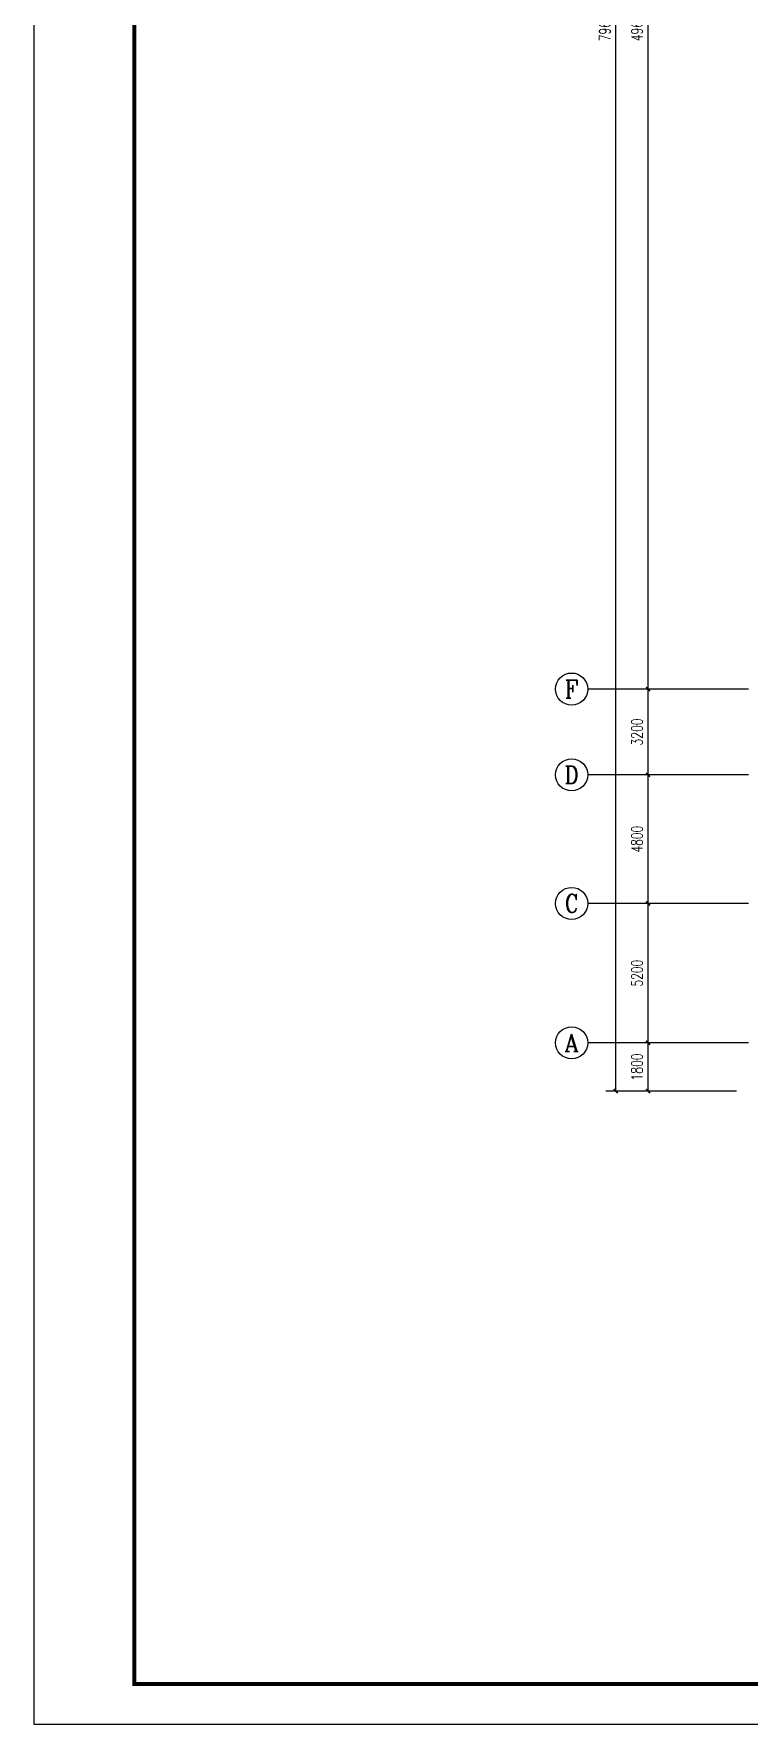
# Model space of a CAD drawing. Extents: x 1725663 to 4653551, y -550461 to 248782.
# Drawn here: x 2031892 to 2058572, y -550461 to -487386 of the extents above; entities that cross this region are included whole.
import ezdxf
from ezdxf.enums import TextEntityAlignment as Align

# ---------------------------------------------------------------- set-up
doc = ezdxf.new("R2010")
doc.units = 0
doc.header["$LTSCALE"] = 1000
for name, color, linetype in [('0-底图', 7, 'Continuous'), ('AXIS', 3, 'Continuous'), ('AXIS_TEXT', 7, 'Continuous'), ('BTTK', 7, 'Continuous'), ('PUB_TITLE', 4, 'Continuous')]:
    doc.layers.add(name, color=color, linetype=linetype)
doc.styles.add('_TCH_AXIS', font='COMPLEX', dxfattribs={"bigfont": 'GBCBIG'})
doc.styles.add('A_DIM_T3', font='SIMPLEX', dxfattribs={"width": 0.7, "bigfont": 'HZ'})
doc.styles.add('COMPLEX', font='COMPLEX')
doc.styles.add('HZ(TK)', font='geniso.shx', dxfattribs={"width": 0.9, "bigfont": 'hztxt.shx'})
doc.dimstyles.new('_TCH_ARCH&&150', dxfattribs={"dimtxt": 420, "dimasz": 150, "dimexe": 375, "dimexo": 450, "dimgap": 202.5, "dimtad": 1, "dimdec": 0, "dimzin": 0, "dimdsep": 46, "dimtxsty": 'A_DIM_T3', "dimblk": 'ARCHTICK', "dimcen": 0.09, "dimclrt": 7, "dimazin": 2, "dimtfac": 1, "dimtdec": 0, "dimtix": 1, "dimtmove": 2, "dimatfit": 3, "dimfxl": 150, "dimtolj": 1, "dimtzin": 0, "dimarcsym": 0})

# ---------------------------------------------------------------- blocks, each defined once
blk = doc.blocks.new('vhtemplate_2020年新竖式图框_A0')
at = {"layer": 'PUB_TITLE', "color": 7}
blk.add_lwpolyline([(0, 0), (1189, 0), (1189, 841), (0, 841)], close=True, dxfattribs=at)
at = {"layer": 'PUB_TITLE', "const_width": 1}
blk.add_lwpolyline([(25, 10), (1179, 10), (1179, 831), (25, 831)], close=True, dxfattribs=at)
at = {"layer": 'BTTK', "color": 4, "style": 'HZ(TK)', "width": 0.9}
for tag, p in [('合作单位', (1144, 743.5)), ('建设单位', (1144, 209.5)), ('工程名称', (1144, 176.5)), ('子项名称', (1154, 160)), ('图纸名称', (1144, 141))]:
    blk.add_attdef(tag, text='', height=3.5, dxfattribs=at).set_placement(p, align=Align.MIDDLE_CENTER)
for tag, p in [('注册证书号', (1156.5, 309.01)), ('注册印章号', (1156.5, 301.01)), ('设计号', (1154, 193)), ('图别', (1137.75, 34)), ('图号', (1170.25, 34)), ('版本号', (1137.75, 26)), ('日期', (1170.25, 26))]:
    blk.add_attdef(tag, text='', height=3.5, dxfattribs=at).set_placement(p, align=Align.MIDDLE)
blk = doc.blocks.new('_ArchTick')
at = {"color": 0, "linetype": 'ByBlock', "const_width": 0.4}
blk.add_lwpolyline([(-0.5, -0.5), (0.5, 0.5)], dxfattribs=at)
blk = doc.blocks.new('*D1248')
at = {"layer": 'AXIS', "color": 0, "lineweight": -2, "transparency": 16777216}
for p, q in [((1494857, -366104), (1489982, -366104)), ((1490357, -445704), (1490357, -366104)), ((1494857, -445704), (1489982, -445704))]:
    blk.add_line(p, q, dxfattribs=at)
at = {"layer": 'Defpoints', "color": 0, "transparency": 16777216}
for p in [(1490357, -366104), (1495307, -366104), (1495307, -445704)]:
    blk.add_point(p, dxfattribs=at)
at = {"layer": 'AXIS', "color": 0, "lineweight": -2, "transparency": 16777216, "xscale": 150, "yscale": 150, "zscale": 150}
for p, rotation in [((1490357, -366104), 90), ((1490357, -445704), 270)]:
    blk.add_blockref('_ArchTick', p, dxfattribs=dict(at, rotation=rotation))
at = {"layer": 'AXIS', "color": 7, "transparency": 16777216, "insert": (1489944, -405904), "char_height": 420, "attachment_point": 5, "rotation": 90, "style": 'A_DIM_T3'}
blk.add_mtext('\\A1;79600', dxfattribs=at)
blk = doc.blocks.new('*D1249')
at = {"layer": 'AXIS', "color": 0, "lineweight": -2, "transparency": 16777216}
for p, q in [((1494857, -443904), (1491182, -443904)), ((1491557, -445704), (1491557, -443904)), ((1494857, -445704), (1491182, -445704))]:
    blk.add_line(p, q, dxfattribs=at)
at = {"layer": 'Defpoints', "color": 0, "transparency": 16777216}
for p in [(1491557, -443904), (1495307, -443904), (1495307, -445704)]:
    blk.add_point(p, dxfattribs=at)
at = {"layer": 'AXIS', "color": 0, "lineweight": -2, "transparency": 16777216, "xscale": 150, "yscale": 150, "zscale": 150}
for p, rotation in [((1491557, -443904), 90), ((1491557, -445704), 270)]:
    blk.add_blockref('_ArchTick', p, dxfattribs=dict(at, rotation=rotation))
at = {"layer": 'AXIS', "color": 7, "transparency": 16777216, "insert": (1491144, -444804), "char_height": 420, "attachment_point": 5, "rotation": 90, "style": 'A_DIM_T3'}
blk.add_mtext('\\A1;1800', dxfattribs=at)
blk = doc.blocks.new('*D1250')
at = {"layer": 'AXIS', "color": 0, "lineweight": -2, "transparency": 16777216}
for p, q in [((1494857, -438704), (1491182, -438704)), ((1491557, -443904), (1491557, -438704)), ((1494857, -443904), (1491182, -443904))]:
    blk.add_line(p, q, dxfattribs=at)
at = {"layer": 'Defpoints', "color": 0, "transparency": 16777216}
for p in [(1491557, -438704), (1495307, -438704), (1495307, -443904)]:
    blk.add_point(p, dxfattribs=at)
at = {"layer": 'AXIS', "color": 0, "lineweight": -2, "transparency": 16777216, "xscale": 150, "yscale": 150, "zscale": 150}
for p, rotation in [((1491557, -438704), 90), ((1491557, -443904), 270)]:
    blk.add_blockref('_ArchTick', p, dxfattribs=dict(at, rotation=rotation))
at = {"layer": 'AXIS', "color": 7, "transparency": 16777216, "insert": (1491144, -441304), "char_height": 420, "attachment_point": 5, "rotation": 90, "style": 'A_DIM_T3'}
blk.add_mtext('\\A1;5200', dxfattribs=at)
blk = doc.blocks.new('*D1251')
at = {"layer": 'AXIS', "color": 0, "lineweight": -2, "transparency": 16777216}
for p, q in [((1494857, -433904), (1491182, -433904)), ((1491557, -438704), (1491557, -433904)), ((1494857, -438704), (1491182, -438704))]:
    blk.add_line(p, q, dxfattribs=at)
at = {"layer": 'Defpoints', "color": 0, "transparency": 16777216}
for p in [(1491557, -433904), (1495307, -433904), (1495307, -438704)]:
    blk.add_point(p, dxfattribs=at)
at = {"layer": 'AXIS', "color": 0, "lineweight": -2, "transparency": 16777216, "xscale": 150, "yscale": 150, "zscale": 150}
for p, rotation in [((1491557, -433904), 90), ((1491557, -438704), 270)]:
    blk.add_blockref('_ArchTick', p, dxfattribs=dict(at, rotation=rotation))
at = {"layer": 'AXIS', "color": 7, "transparency": 16777216, "insert": (1491144, -436304), "char_height": 420, "attachment_point": 5, "rotation": 90, "style": 'A_DIM_T3'}
blk.add_mtext('\\A1;4800', dxfattribs=at)
blk = doc.blocks.new('*D1252')
at = {"layer": 'AXIS', "color": 0, "lineweight": -2, "transparency": 16777216}
for p, q in [((1494857, -430704), (1491182, -430704)), ((1491557, -433904), (1491557, -430704)), ((1494857, -433904), (1491182, -433904))]:
    blk.add_line(p, q, dxfattribs=at)
at = {"layer": 'Defpoints', "color": 0, "transparency": 16777216}
for p in [(1491557, -430704), (1495307, -430704), (1495307, -433904)]:
    blk.add_point(p, dxfattribs=at)
at = {"layer": 'AXIS', "color": 0, "lineweight": -2, "transparency": 16777216, "xscale": 150, "yscale": 150, "zscale": 150}
for p, rotation in [((1491557, -430704), 90), ((1491557, -433904), 270)]:
    blk.add_blockref('_ArchTick', p, dxfattribs=dict(at, rotation=rotation))
at = {"layer": 'AXIS', "color": 7, "transparency": 16777216, "insert": (1491144, -432304), "char_height": 420, "attachment_point": 5, "rotation": 90, "style": 'A_DIM_T3'}
blk.add_mtext('\\A1;3200', dxfattribs=at)
blk = doc.blocks.new('*D1253')
at = {"layer": 'AXIS', "color": 0, "lineweight": -2, "transparency": 16777216}
for p, q in [((1494857, -381104), (1491182, -381104)), ((1491557, -430704), (1491557, -381104)), ((1494857, -430704), (1491182, -430704))]:
    blk.add_line(p, q, dxfattribs=at)
at = {"layer": 'Defpoints', "color": 0, "transparency": 16777216}
for p in [(1491557, -381104), (1495307, -381104), (1495307, -430704)]:
    blk.add_point(p, dxfattribs=at)
at = {"layer": 'AXIS', "color": 0, "lineweight": -2, "transparency": 16777216, "xscale": 150, "yscale": 150, "zscale": 150}
for p, rotation in [((1491557, -381104), 90), ((1491557, -430704), 270)]:
    blk.add_blockref('_ArchTick', p, dxfattribs=dict(at, rotation=rotation))
at = {"layer": 'AXIS', "color": 7, "transparency": 16777216, "insert": (1491144, -405904), "char_height": 420, "attachment_point": 5, "rotation": 90, "style": 'A_DIM_T3'}
blk.add_mtext('\\A1;49600', dxfattribs=at)
blk = doc.blocks.new('*D1120')
at = {"layer": 'AXIS', "color": 0, "lineweight": -2, "transparency": 16777216}
for p, q in [((1494857, -366104), (1489982, -366104)), ((1490357, -445704), (1490357, -366104)), ((1494857, -445704), (1489982, -445704))]:
    blk.add_line(p, q, dxfattribs=at)
at = {"layer": 'Defpoints', "color": 0, "transparency": 16777216}
for p in [(1490357, -366104), (1495307, -366104), (1495307, -445704)]:
    blk.add_point(p, dxfattribs=at)
at = {"layer": 'AXIS', "color": 0, "lineweight": -2, "transparency": 16777216, "xscale": 150, "yscale": 150, "zscale": 150}
for p, rotation in [((1490357, -366104), 90), ((1490357, -445704), 270)]:
    blk.add_blockref('_ArchTick', p, dxfattribs=dict(at, rotation=rotation))
at = {"layer": 'AXIS', "color": 7, "transparency": 16777216, "insert": (1489944, -405904), "char_height": 420, "attachment_point": 5, "rotation": 90, "style": 'A_DIM_T3'}
blk.add_mtext('\\A1;79600', dxfattribs=at)
blk = doc.blocks.new('*D1121')
at = {"layer": 'AXIS', "color": 0, "lineweight": -2, "transparency": 16777216}
for p, q in [((1494857, -443904), (1491182, -443904)), ((1491557, -445704), (1491557, -443904)), ((1494857, -445704), (1491182, -445704))]:
    blk.add_line(p, q, dxfattribs=at)
at = {"layer": 'Defpoints', "color": 0, "transparency": 16777216}
for p in [(1491557, -443904), (1495307, -443904), (1495307, -445704)]:
    blk.add_point(p, dxfattribs=at)
at = {"layer": 'AXIS', "color": 0, "lineweight": -2, "transparency": 16777216, "xscale": 150, "yscale": 150, "zscale": 150}
for p, rotation in [((1491557, -443904), 90), ((1491557, -445704), 270)]:
    blk.add_blockref('_ArchTick', p, dxfattribs=dict(at, rotation=rotation))
at = {"layer": 'AXIS', "color": 7, "transparency": 16777216, "insert": (1491144, -444804), "char_height": 420, "attachment_point": 5, "rotation": 90, "style": 'A_DIM_T3'}
blk.add_mtext('\\A1;1800', dxfattribs=at)
blk = doc.blocks.new('*D1122')
at = {"layer": 'AXIS', "color": 0, "lineweight": -2, "transparency": 16777216}
for p, q in [((1494857, -438704), (1491182, -438704)), ((1491557, -443904), (1491557, -438704)), ((1494857, -443904), (1491182, -443904))]:
    blk.add_line(p, q, dxfattribs=at)
at = {"layer": 'Defpoints', "color": 0, "transparency": 16777216}
for p in [(1491557, -438704), (1495307, -438704), (1495307, -443904)]:
    blk.add_point(p, dxfattribs=at)
at = {"layer": 'AXIS', "color": 0, "lineweight": -2, "transparency": 16777216, "xscale": 150, "yscale": 150, "zscale": 150}
for p, rotation in [((1491557, -438704), 90), ((1491557, -443904), 270)]:
    blk.add_blockref('_ArchTick', p, dxfattribs=dict(at, rotation=rotation))
at = {"layer": 'AXIS', "color": 7, "transparency": 16777216, "insert": (1491144, -441304), "char_height": 420, "attachment_point": 5, "rotation": 90, "style": 'A_DIM_T3'}
blk.add_mtext('\\A1;5200', dxfattribs=at)
blk = doc.blocks.new('*D1123')
at = {"layer": 'AXIS', "color": 0, "lineweight": -2, "transparency": 16777216}
for p, q in [((1494857, -433904), (1491182, -433904)), ((1491557, -438704), (1491557, -433904)), ((1494857, -438704), (1491182, -438704))]:
    blk.add_line(p, q, dxfattribs=at)
at = {"layer": 'Defpoints', "color": 0, "transparency": 16777216}
for p in [(1491557, -433904), (1495307, -433904), (1495307, -438704)]:
    blk.add_point(p, dxfattribs=at)
at = {"layer": 'AXIS', "color": 0, "lineweight": -2, "transparency": 16777216, "xscale": 150, "yscale": 150, "zscale": 150}
for p, rotation in [((1491557, -433904), 90), ((1491557, -438704), 270)]:
    blk.add_blockref('_ArchTick', p, dxfattribs=dict(at, rotation=rotation))
at = {"layer": 'AXIS', "color": 7, "transparency": 16777216, "insert": (1491144, -436304), "char_height": 420, "attachment_point": 5, "rotation": 90, "style": 'A_DIM_T3'}
blk.add_mtext('\\A1;4800', dxfattribs=at)
blk = doc.blocks.new('*D1124')
at = {"layer": 'AXIS', "color": 0, "lineweight": -2, "transparency": 16777216}
for p, q in [((1494857, -430704), (1491182, -430704)), ((1491557, -433904), (1491557, -430704)), ((1494857, -433904), (1491182, -433904))]:
    blk.add_line(p, q, dxfattribs=at)
at = {"layer": 'Defpoints', "color": 0, "transparency": 16777216}
for p in [(1491557, -430704), (1495307, -430704), (1495307, -433904)]:
    blk.add_point(p, dxfattribs=at)
at = {"layer": 'AXIS', "color": 0, "lineweight": -2, "transparency": 16777216, "xscale": 150, "yscale": 150, "zscale": 150}
for p, rotation in [((1491557, -430704), 90), ((1491557, -433904), 270)]:
    blk.add_blockref('_ArchTick', p, dxfattribs=dict(at, rotation=rotation))
at = {"layer": 'AXIS', "color": 7, "transparency": 16777216, "insert": (1491144, -432304), "char_height": 420, "attachment_point": 5, "rotation": 90, "style": 'A_DIM_T3'}
blk.add_mtext('\\A1;3200', dxfattribs=at)
blk = doc.blocks.new('*D1125')
at = {"layer": 'AXIS', "color": 0, "lineweight": -2, "transparency": 16777216}
for p, q in [((1494857, -381104), (1491182, -381104)), ((1491557, -430704), (1491557, -381104)), ((1494857, -430704), (1491182, -430704))]:
    blk.add_line(p, q, dxfattribs=at)
at = {"layer": 'Defpoints', "color": 0, "transparency": 16777216}
for p in [(1491557, -381104), (1495307, -381104), (1495307, -430704)]:
    blk.add_point(p, dxfattribs=at)
at = {"layer": 'AXIS', "color": 0, "lineweight": -2, "transparency": 16777216, "xscale": 150, "yscale": 150, "zscale": 150}
for p, rotation in [((1491557, -381104), 90), ((1491557, -430704), 270)]:
    blk.add_blockref('_ArchTick', p, dxfattribs=dict(at, rotation=rotation))
at = {"layer": 'AXIS', "color": 7, "transparency": 16777216, "insert": (1491144, -405904), "char_height": 420, "attachment_point": 5, "rotation": 90, "style": 'A_DIM_T3'}
blk.add_mtext('\\A1;49600', dxfattribs=at)
blk = doc.blocks.new('_AXISO')
blk.add_circle((0, 0), 0.5)
at = {"layer": 'AXIS_TEXT', "style": 'COMPLEX', "width": 1.041667}
blk.add_attdef('A', text='', height=0.56, dxfattribs=at).set_placement((-0.25, -0.28), (0.25, -0.28), align=Align.FIT)
blk = doc.blocks.new('*D1184')
at = {"layer": 'AXIS', "color": 0, "lineweight": -2, "transparency": 16777216}
for p, q in [((1494857, -366104), (1489982, -366104)), ((1490357, -445704), (1490357, -366104)), ((1494857, -445704), (1489982, -445704))]:
    blk.add_line(p, q, dxfattribs=at)
at = {"layer": 'Defpoints', "color": 0, "transparency": 16777216}
for p in [(1490357, -366104), (1495307, -366104), (1495307, -445704)]:
    blk.add_point(p, dxfattribs=at)
at = {"layer": 'AXIS', "color": 0, "lineweight": -2, "transparency": 16777216, "xscale": 150, "yscale": 150, "zscale": 150}
for p, rotation in [((1490357, -366104), 90), ((1490357, -445704), 270)]:
    blk.add_blockref('_ArchTick', p, dxfattribs=dict(at, rotation=rotation))
at = {"layer": 'AXIS', "color": 7, "transparency": 16777216, "insert": (1489944, -405904), "char_height": 420, "attachment_point": 5, "rotation": 90, "style": 'A_DIM_T3'}
blk.add_mtext('\\A1;79600', dxfattribs=at)
blk = doc.blocks.new('*D1185')
at = {"layer": 'AXIS', "color": 0, "lineweight": -2, "transparency": 16777216}
for p, q in [((1494857, -443904), (1491182, -443904)), ((1491557, -445704), (1491557, -443904)), ((1494857, -445704), (1491182, -445704))]:
    blk.add_line(p, q, dxfattribs=at)
at = {"layer": 'Defpoints', "color": 0, "transparency": 16777216}
for p in [(1491557, -443904), (1495307, -443904), (1495307, -445704)]:
    blk.add_point(p, dxfattribs=at)
at = {"layer": 'AXIS', "color": 0, "lineweight": -2, "transparency": 16777216, "xscale": 150, "yscale": 150, "zscale": 150}
for p, rotation in [((1491557, -443904), 90), ((1491557, -445704), 270)]:
    blk.add_blockref('_ArchTick', p, dxfattribs=dict(at, rotation=rotation))
at = {"layer": 'AXIS', "color": 7, "transparency": 16777216, "insert": (1491144, -444804), "char_height": 420, "attachment_point": 5, "rotation": 90, "style": 'A_DIM_T3'}
blk.add_mtext('\\A1;1800', dxfattribs=at)
blk = doc.blocks.new('*D1186')
at = {"layer": 'AXIS', "color": 0, "lineweight": -2, "transparency": 16777216}
for p, q in [((1494857, -438704), (1491182, -438704)), ((1491557, -443904), (1491557, -438704)), ((1494857, -443904), (1491182, -443904))]:
    blk.add_line(p, q, dxfattribs=at)
at = {"layer": 'Defpoints', "color": 0, "transparency": 16777216}
for p in [(1491557, -438704), (1495307, -438704), (1495307, -443904)]:
    blk.add_point(p, dxfattribs=at)
at = {"layer": 'AXIS', "color": 0, "lineweight": -2, "transparency": 16777216, "xscale": 150, "yscale": 150, "zscale": 150}
for p, rotation in [((1491557, -438704), 90), ((1491557, -443904), 270)]:
    blk.add_blockref('_ArchTick', p, dxfattribs=dict(at, rotation=rotation))
at = {"layer": 'AXIS', "color": 7, "transparency": 16777216, "insert": (1491144, -441304), "char_height": 420, "attachment_point": 5, "rotation": 90, "style": 'A_DIM_T3'}
blk.add_mtext('\\A1;5200', dxfattribs=at)
blk = doc.blocks.new('*D1187')
at = {"layer": 'AXIS', "color": 0, "lineweight": -2, "transparency": 16777216}
for p, q in [((1494857, -433904), (1491182, -433904)), ((1491557, -438704), (1491557, -433904)), ((1494857, -438704), (1491182, -438704))]:
    blk.add_line(p, q, dxfattribs=at)
at = {"layer": 'Defpoints', "color": 0, "transparency": 16777216}
for p in [(1491557, -433904), (1495307, -433904), (1495307, -438704)]:
    blk.add_point(p, dxfattribs=at)
at = {"layer": 'AXIS', "color": 0, "lineweight": -2, "transparency": 16777216, "xscale": 150, "yscale": 150, "zscale": 150}
for p, rotation in [((1491557, -433904), 90), ((1491557, -438704), 270)]:
    blk.add_blockref('_ArchTick', p, dxfattribs=dict(at, rotation=rotation))
at = {"layer": 'AXIS', "color": 7, "transparency": 16777216, "insert": (1491144, -436304), "char_height": 420, "attachment_point": 5, "rotation": 90, "style": 'A_DIM_T3'}
blk.add_mtext('\\A1;4800', dxfattribs=at)
blk = doc.blocks.new('*D1188')
at = {"layer": 'AXIS', "color": 0, "lineweight": -2, "transparency": 16777216}
for p, q in [((1494857, -430704), (1491182, -430704)), ((1491557, -433904), (1491557, -430704)), ((1494857, -433904), (1491182, -433904))]:
    blk.add_line(p, q, dxfattribs=at)
at = {"layer": 'Defpoints', "color": 0, "transparency": 16777216}
for p in [(1491557, -430704), (1495307, -430704), (1495307, -433904)]:
    blk.add_point(p, dxfattribs=at)
at = {"layer": 'AXIS', "color": 0, "lineweight": -2, "transparency": 16777216, "xscale": 150, "yscale": 150, "zscale": 150}
for p, rotation in [((1491557, -430704), 90), ((1491557, -433904), 270)]:
    blk.add_blockref('_ArchTick', p, dxfattribs=dict(at, rotation=rotation))
at = {"layer": 'AXIS', "color": 7, "transparency": 16777216, "insert": (1491144, -432304), "char_height": 420, "attachment_point": 5, "rotation": 90, "style": 'A_DIM_T3'}
blk.add_mtext('\\A1;3200', dxfattribs=at)
blk = doc.blocks.new('*D1189')
at = {"layer": 'AXIS', "color": 0, "lineweight": -2, "transparency": 16777216}
for p, q in [((1494857, -381104), (1491182, -381104)), ((1491557, -430704), (1491557, -381104)), ((1494857, -430704), (1491182, -430704))]:
    blk.add_line(p, q, dxfattribs=at)
at = {"layer": 'Defpoints', "color": 0, "transparency": 16777216}
for p in [(1491557, -381104), (1495307, -381104), (1495307, -430704)]:
    blk.add_point(p, dxfattribs=at)
at = {"layer": 'AXIS', "color": 0, "lineweight": -2, "transparency": 16777216, "xscale": 150, "yscale": 150, "zscale": 150}
for p, rotation in [((1491557, -381104), 90), ((1491557, -430704), 270)]:
    blk.add_blockref('_ArchTick', p, dxfattribs=dict(at, rotation=rotation))
at = {"layer": 'AXIS', "color": 7, "transparency": 16777216, "insert": (1491144, -405904), "char_height": 420, "attachment_point": 5, "rotation": 90, "style": 'A_DIM_T3'}
blk.add_mtext('\\A1;49600', dxfattribs=at)
blk = doc.blocks.new('gkhkjk')
at = {"layer": 'AXIS'}
for p, q in [((1495307, -430703.8), (1489307, -430703.8)), ((1495307, -433903.8), (1489307, -433903.8)), ((1495307, -438703.8), (1489307, -438703.8)), ((1495307, -443903.8), (1489307, -443903.8))]:
    blk.add_line(p, q, dxfattribs=at)
ref = blk.add_blockref('_AXISO', (1488707, -430703.8), dxfattribs=dict(at, xscale=1200, yscale=1200, zscale=1200))
ref.add_attrib('A', 'F', dxfattribs={"layer": 'AXIS_TEXT', "height": 668.2, "style": '_TCH_AXIS'}).set_placement((1488452.5, -431037.9), (1488961.5, -431037.9), align=Align.FIT)
ref = blk.add_blockref('_AXISO', (1488707, -433903.8), dxfattribs=dict(at, xscale=1200, yscale=1200, zscale=1200))
ref.add_attrib('A', 'D', dxfattribs={"layer": 'AXIS_TEXT', "height": 652.9, "style": '_TCH_AXIS'}).set_placement((1488442.7, -434230.3), (1488971.3, -434230.3), align=Align.FIT)
ref = blk.add_blockref('_AXISO', (1488707, -438703.8), dxfattribs=dict(at, xscale=1200, yscale=1200, zscale=1200))
ref.add_attrib('A', 'C', dxfattribs={"layer": 'AXIS_TEXT', "height": 683.5, "style": '_TCH_AXIS'}).set_placement((1488462.9, -439045.6), (1488951.1, -439045.6), align=Align.FIT)
ref = blk.add_blockref('_AXISO', (1488707, -443903.8), dxfattribs=dict(at, xscale=1200, yscale=1200, zscale=1200))
ref.add_attrib('A', 'A', dxfattribs={"layer": 'AXIS_TEXT', "height": 637.8, "style": '_TCH_AXIS'}).set_placement((1488433.7, -444222.7), (1488980.3, -444222.7), align=Align.FIT)
for p1, p2, distance, picture, middle in [((1495307, -445703.8), (1495307, -366103.8), 4950, '*D1248', (1489944.5, -405903.8)), ((1495307, -445703.8), (1495307, -366103.8), 4950, '*D1120', (1489944.5, -405903.8)), ((1495307, -445703.8), (1495307, -366103.8), 4950, '*D1184', (1489944.5, -405903.8)), ((1495307, -430703.8), (1495307, -381103.8), 3750, '*D1253', (1491144.5, -405903.8)), ((1495307, -430703.8), (1495307, -381103.8), 3750, '*D1125', (1491144.5, -405903.8)), ((1495307, -430703.8), (1495307, -381103.8), 3750, '*D1189', (1491144.5, -405903.8)), ((1495307, -433903.8), (1495307, -430703.8), 3750, '*D1252', (1491144.5, -432303.8)), ((1495307, -433903.8), (1495307, -430703.8), 3750, '*D1124', (1491144.5, -432303.8)), ((1495307, -433903.8), (1495307, -430703.8), 3750, '*D1188', (1491144.5, -432303.8)), ((1495307, -438703.8), (1495307, -433903.8), 3750, '*D1251', (1491144.5, -436303.8)), ((1495307, -438703.8), (1495307, -433903.8), 3750, '*D1123', (1491144.5, -436303.8)), ((1495307, -438703.8), (1495307, -433903.8), 3750, '*D1187', (1491144.5, -436303.8)), ((1495307, -443903.8), (1495307, -438703.8), 3750, '*D1250', (1491144.5, -441303.8)), ((1495307, -443903.8), (1495307, -438703.8), 3750, '*D1122', (1491144.5, -441303.8)), ((1495307, -443903.8), (1495307, -438703.8), 3750, '*D1186', (1491144.5, -441303.8)), ((1495307, -445703.8), (1495307, -443903.8), 3750, '*D1249', (1491144.5, -444803.8)), ((1495307, -445703.8), (1495307, -443903.8), 3750, '*D1121', (1491144.5, -444803.8)), ((1495307, -445703.8), (1495307, -443903.8), 3750, '*D1185', (1491144.5, -444803.8))]:
    dim = blk.add_aligned_dim(p1=p1, p2=p2, distance=distance, dimstyle='_TCH_ARCH&&150', dxfattribs=at)
    dim.commit()
    dim.dimension.update_dxf_attribs({"geometry": picture, "text_midpoint": middle})

msp = doc.modelspace()

# ---------------------------------------------------------------- block references
at = {"layer": '0-底图', "xscale": 150, "yscale": 150, "zscale": 150}
msp.add_blockref('vhtemplate_2020年新竖式图框_A0', (2031892, -550461), dxfattribs=at)
at = {"layer": '0-底图'}
msp.add_blockref('gkhkjk', (563243, -81133), dxfattribs=at)

doc.saveas('drawing.dxf')
